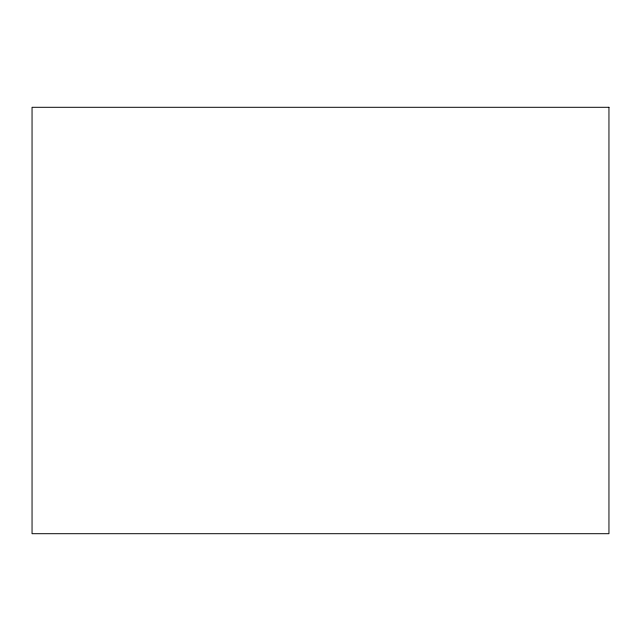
<?xml version="1.0" encoding="UTF-8"?>
<svg xmlns="http://www.w3.org/2000/svg" width="641" height="641" viewBox="0 0 641 641"><rect width="100%" height="100%" fill="white"/><g stroke="black" fill="none" stroke-linecap="round" stroke-linejoin="round"><path stroke-width="0.96" d="M608.95 107.295L32.05 107.295L32.05 533.705L608.95 533.705L608.95 107.295"/></g></svg>
